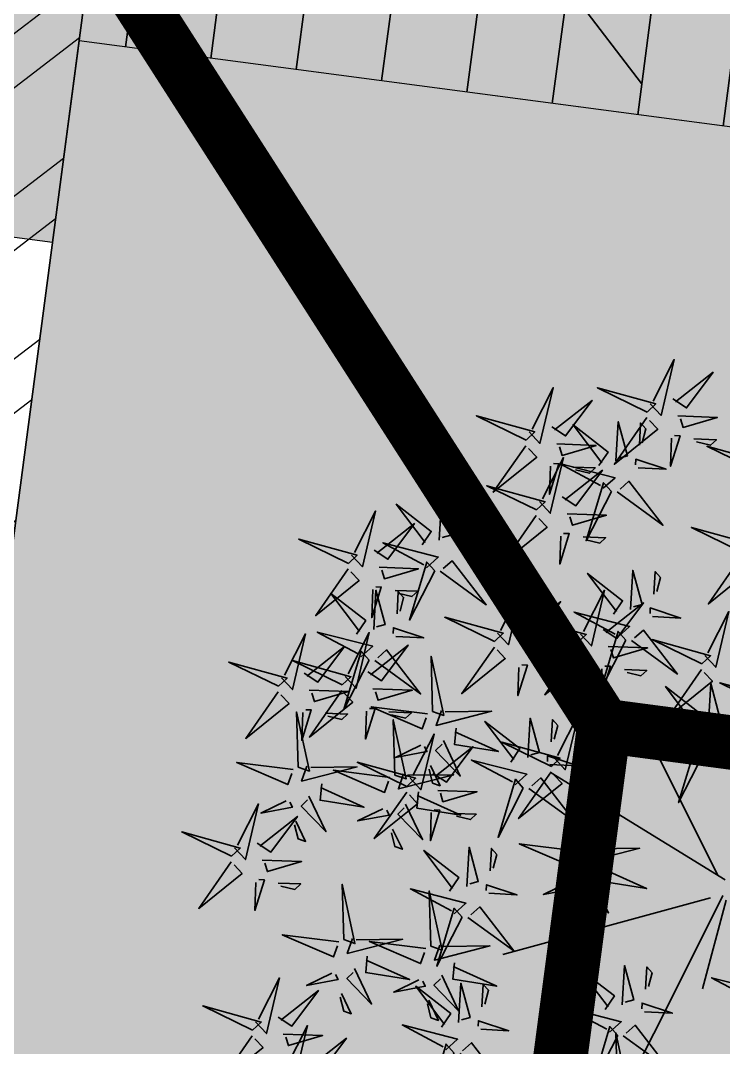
# Model space of a CAD drawing. Header units: millimetres. Extents: x -176651 to 424033, y -469666 to 486614.
# Drawn here: x 13957 to 14475, y 110822 to 111579 of the extents above; entities that cross this region are included whole.
import ezdxf

# ---------------------------------------------------------------- set-up
doc = ezdxf.new("R2010")
doc.units = ezdxf.units.MM
doc.linetypes.add('1625E_Roof Plan$0$DASHED', pattern=[0.75, 0.5, -0.25])
for name, color, linetype in [('1625_East Villa$0$ad-Elevation 10', 8, 'Continuous'), ('1625_East Villa$0$ad-Verandah', 8, 'Continuous'), ('1625_East Villa$0$ad-Wall', 8, 'Continuous'), ('1625_East Villa$0$ad-Wall hatch', 8, 'Continuous'), ('1625E_Columns$0$ad-Column', 8, 'Continuous'), ('1625E_Columns$0$ad-Column Hatch', 8, 'Continuous'), ('1625E_Roof Plan$0$ad-Primary Roof', 8, 'Continuous'), ('1625E_Roof Plan$0$ad-Secondary Roof', 8, 'Continuous'), ('ad-Plinth', 8, 'Continuous'), ('ad-Verandah', 33, 'Continuous')]:
    doc.layers.add(name, color=color, linetype=linetype)
doc.layers.add('1625_East Villa$0$ad-Landscape', color=8, linetype='Continuous', lineweight=35)

# ---------------------------------------------------------------- blocks, each defined once
blk = doc.blocks.new('A$C92fa9908')
at = {"layer": 'ad-Plinth', "ltscale": 5}
blk.add_lwpolyline([(0, 13620), (12120, 13620), (12120, 0), (0, 0), (0, 4745), (2830, 4745), (2830, 8645), (0, 8645)], close=True, dxfattribs=at)
at = {"layer": 'ad-Verandah', "lineweight": 9}
blk.add_lwpolyline([(12120, 13620), (13650, 13620), (13650, 8645), (12120, 8645)], close=True, dxfattribs=at)
blk = doc.blocks.new('zw$C194')
at = {"layer": 'ad-Plinth', "ltscale": 5, "rotation": 352.4703876422758}
blk.add_blockref('A$C92fa9908', (-190986.86, -324177.08), dxfattribs=at)
blk = doc.blocks.new('1625_East Villa$0$zw$42B5')
at = {"layer": '1625_East Villa$0$ad-Wall hatch', "transparency": 33554610}
h = blk.add_hatch(dxfattribs=at)
h.set_pattern_fill('ANSI32', color=256, scale=10)
h.set_pattern_definition([(45, (411299.33, 102900.03), (-67.35192, 67.35192), []), (45, (411344.235, 102900.03), (-67.35192, 67.35192), [])])
h.paths.add_polyline_path([(12120, 0), (12120, 9020), (11890, 9020), (11890, 230), (10090, 230), (10090, 0)])
at = {"layer": '1625_East Villa$0$ad-Wall'}
blk.add_lwpolyline([(12120, 0), (12120, 9020), (11890, 9020), (11890, 230), (10090, 230), (10090, 0)], close=True, dxfattribs=at)
blk = doc.blocks.new('1625_East Villa$0$bamboo')
at = {"color": 76}
blk.add_line((390, 162.3), (546.4, 218.1), dxfattribs=at)
at = {"layer": '1625_East Villa$0$ad-Landscape', "color": 76}
for p, q in [((43.5, 73), (278.2, 631.2)), ((-12.4, 39.5), (-247.1, 564.2)), ((-23.6, 61.9), (-370, 296.3)), ((32.3, 39.5), (390, 162.3)), ((43.5, 28.4), (300.5, 61.9))]:
    blk.add_line(p, q, dxfattribs=at)
for points in [[(103.7, 1424.7), (54.4, 1572.3), (77.9, 1403.4), (103.7, 1424.7)], [(-387.8, 1356.5), (-437.1, 1504.1), (-413.6, 1335.2), (-387.8, 1356.5)], [(119.4, 1423.2), (261.4, 1496.7), (147.9, 1388.7), (126.6, 1414.5)], [(581.6, 1302), (532.2, 1449.6), (555.7, 1280.7), (581.6, 1302)], [(-372, 1355), (-230.1, 1428.5), (-343.6, 1320.5), (-364.9, 1346.4)], [(-160.7, 1284.9), (-160, 1444.8), (-116.9, 1294.1), (-149.7, 1287.2)], [(79.4, 1419.1), (107.8, 1384.6), (-52.4, 1368.4), (70.8, 1412)], [(-70.9, 1292.4), (-27.7, 1358.5), (-55.4, 1272.9), (-68.6, 1281.5)], [(597.3, 1300.4), (739.2, 1374), (625.7, 1265.9), (604.4, 1291.8)], [(-756.4, 1206.5), (-805.8, 1354.1), (-782.2, 1185.2), (-756.4, 1206.5)], [(-412.1, 1350.9), (-383.7, 1316.4), (-543.9, 1300.2), (-420.7, 1343.8)], [(57.7, 1357.7), (77.5, 1316.1), (-31.5, 1255.3), (64.8, 1349.1)], [(103.3, 1337.4), (92.8, 1227.4), (133.3, 1318.7), (110.4, 1328.8)], [(167.7, 1347.1), (246.3, 1339.5), (157.6, 1324.2), (159.1, 1340)], [(-415.1, 1179.2), (-464.4, 1326.8), (-440.9, 1157.9), (-415.1, 1179.2)], [(-740.7, 1205), (-598.8, 1278.5), (-712.2, 1170.5), (-733.6, 1196.4)], [(-433.8, 1289.5), (-414, 1248), (-523, 1187.1), (-426.7, 1280.9)], [(-323.8, 1278.9), (-245.2, 1271.3), (-333.9, 1256.1), (-332.4, 1271.8)], [(-169.3, 1271.7), (-323, 1296.4), (-162.4, 1238.9), (-169.3, 1271.7)], [(161.7, 1284.2), (155.7, 1221.3), (172.9, 1235.5), (168.8, 1275.6)], [(557.2, 1296.4), (585.7, 1261.9), (425.4, 1245.7), (548.6, 1289.3)], [(-561.9, 1157.8), (-603.1, 1137.1), (-666.2, 1244.8), (-570.4, 1150.5)], [(-500.1, 1137.3), (-534, 1108.2), (-553.5, 1268), (-507.4, 1145.8)], [(-399.4, 1177.7), (-257.4, 1251.3), (-370.9, 1143.2), (-392.2, 1169.1)], [(-388.2, 1269.3), (-398.7, 1159.2), (-358.2, 1250.5), (-381.1, 1260.6)], [(-175.7, 1247.6), (-131.9, 1256.8), (-191.9, 1107.3), (-173.4, 1236.6)], [(-92.2, 1230.9), (0.4, 1170.5), (-61.7, 1248.7), (-81.3, 1233.2)], [(-18, 1257.9), (35, 1223.4), (30.4, 1245.3), (-7, 1260.2)], [(303.5, 1094), (304.2, 1253.9), (347.3, 1103.2), (314.4, 1096.3)], [(-329.8, 1216), (-335.8, 1153.1), (-318.6, 1167.3), (-322.7, 1207.4)], [(535.5, 1235), (555.3, 1193.4), (446.4, 1132.5), (542.6, 1226.4)], [(581.2, 1214.7), (570.7, 1104.6), (611.1, 1195.9), (588.3, 1206.1)], [(-780.7, 1200.9), (-752.3, 1166.4), (-912.5, 1150.2), (-789.3, 1193.8)], [(-131.4, 1199.8), (-85.3, 1198.1), (-81.9, 1073.4), (-120.4, 1202.1)], [(680.1, 1200.9), (708.6, 1166.4), (548.3, 1150.2), (671.5, 1193.8)], [(-439.4, 1173.7), (-411, 1139.2), (-571.2, 1122.9), (-448, 1166.6)], [(-494, 1113.1), (-347.5, 1165.5), (-515.9, 1138.5), (-494, 1113.1)], [(-174.3, 1012.2), (-173.7, 1172.1), (-130.6, 1021.4), (-163.4, 1014.5)], [(393.3, 1101.5), (436.5, 1167.6), (408.8, 1082), (395.6, 1090.6)], [(-802.5, 1139.6), (-782.6, 1098), (-891.6, 1037.1), (-795.3, 1130.9)], [(-692.4, 1128.9), (-613.8, 1121.3), (-702.5, 1106.1), (-701, 1121.8)], [(658.4, 1139.6), (678.2, 1098), (569.2, 1037.1), (665.5, 1130.9)], [(-773.2, 987.3), (-807.1, 958.2), (-826.6, 1118), (-780.4, 995.8)], [(-756.8, 1119.3), (-767.3, 1009.2), (-726.8, 1100.5), (-749.7, 1110.6)], [(-581.3, 1111.7), (-691.5, 1120), (-599.4, 1081.4), (-589.8, 1104.4)], [(-461.1, 1112.3), (-441.3, 1070.7), (-550.3, 1009.8), (-454, 1103.7)], [(-351.1, 1101.6), (-272.5, 1094), (-361.2, 1078.8), (-359.7, 1094.5)], [(-155.7, 961.1), (-205, 1108.7), (-181.5, 939.8), (-155.7, 961.1)], [(294.9, 1080.8), (141.2, 1105.5), (301.8, 1048), (294.9, 1080.8)], [(-495.2, 1097.3), (-418.8, 957), (-529.1, 1068.2), (-503.7, 1090.1)], [(-415.5, 1092), (-426, 981.9), (-385.5, 1073.2), (-408.4, 1083.4)], [(-365.5, 930.4), (-364.8, 1090.2), (-321.7, 939.6), (-354.5, 932.7)], [(-84.5, 1019.7), (-41.3, 1085.8), (-69, 1000.1), (-82.2, 1008.8)], [(-698.4, 1066), (-704.4, 1003.1), (-687.2, 1017.3), (-691.3, 1057.4)], [(-633.3, 1052.3), (-696.3, 1057), (-681.8, 1040.1), (-641.8, 1045)], [(-570.3, 1047.5), (-576.3, 968.8), (-593.4, 1057.2), (-577.6, 1056)], [(288.5, 1056.7), (332.3, 1065.9), (272.3, 916.4), (290.8, 1045.7)], [(372, 1040), (464.6, 979.6), (402.5, 1057.8), (382.9, 1042.3)], [(446.2, 1067), (499.2, 1032.5), (494.6, 1054.4), (457.2, 1069.3)], [(-767.1, 963.1), (-620.5, 1015.5), (-788.9, 988.5), (-767.1, 963.1)], [(-357.1, 1038.7), (-363.1, 975.8), (-345.9, 990), (-350, 1030.1)], [(-183, 999), (-336.7, 1023.7), (-176.1, 966.2), (-183, 999)], [(-140, 959.5), (2, 1033.1), (-111.5, 925), (-132.8, 950.9)], [(-275.7, 937.9), (-232.5, 1004), (-260.1, 918.3), (-273.4, 927)], [(-189.3, 974.8), (-145.6, 984), (-205.5, 834.6), (-187, 963.9)], [(-31.6, 985.2), (21.3, 950.7), (16.7, 972.5), (-20.7, 987.5)], [(289.9, 848.6), (290.5, 1008.4), (333.6, 857.8), (300.8, 850.9)], [(332.8, 1008.9), (378.9, 1007.2), (382.3, 882.5), (343.8, 1011.2)], [(-180, 955.5), (-151.6, 921), (-311.8, 904.8), (-188.6, 948.4)], [(-105.9, 958.2), (-13.2, 897.8), (-75.4, 976), (-94.9, 960.5)], [(-768.3, 947.3), (-691.9, 807), (-802.2, 918.2), (-776.8, 940.1)], [(-374.1, 917.2), (-527.8, 941.9), (-367.2, 884.4), (-374.1, 917.2)], [(-145, 927.1), (-99, 925.4), (-95.6, 800.6), (-134.1, 929.4)], [(-592.6, 770.2), (-641.9, 917.8), (-618.4, 748.9), (-592.6, 770.2)], [(-380.5, 893), (-336.7, 902.2), (-396.6, 752.7), (-378.2, 882.1)], [(-222.7, 903.4), (-169.8, 868.9), (-174.4, 890.7), (-211.8, 905.7)], [(182.5, 782.8), (148.6, 753.6), (129.1, 913.5), (175.2, 791.2)], [(379.6, 856.1), (422.9, 922.2), (395.2, 836.5), (381.9, 845.1)], [(-297, 876.4), (-204.4, 816), (-266.5, 894.2), (-286.1, 878.7)], [(-201.7, 894.1), (-181.9, 852.5), (-290.9, 791.6), (-194.6, 885.5)], [(-156.1, 873.8), (-166.6, 763.7), (-126.1, 855), (-149, 865.2)], [(-91.7, 883.5), (-13.1, 875.8), (-101.8, 860.6), (-100.3, 876.4)], [(120.7, 803.3), (79.5, 782.6), (16.5, 890.3), (112.2, 796)], [(564.8, 755.5), (530.9, 726.4), (511.4, 886.2), (557.5, 764)], [(-576.8, 768.6), (-434.9, 842.2), (-548.4, 734.1), (-569.7, 760)], [(-336.2, 845.3), (-290.1, 843.6), (-286.7, 718.8), (-325.2, 847.6)], [(281.2, 835.4), (127.5, 860.1), (288.1, 802.6), (281.2, 835.4)], [(503, 776), (461.8, 755.3), (398.7, 863), (494.5, 768.7)], [(-97.7, 820.6), (-103.7, 757.7), (-86.5, 771.9), (-90.6, 811.9)], [(188.6, 758.6), (335.2, 810.9), (166.8, 784), (188.6, 758.6)], [(274.9, 811.2), (318.6, 820.4), (258.7, 670.9), (277.2, 800.3)], [(358.3, 794.5), (451, 734.2), (388.8, 812.4), (369.3, 796.8)], [(432.6, 821.6), (485.5, 787.1), (480.9, 808.9), (443.5, 823.9)], [(-199.8, 660.1), (-233.7, 630.9), (-253.2, 790.8), (-207, 668.5)], [(570.9, 731.3), (717.4, 783.7), (549, 756.7), (570.9, 731.3)], [(-959.1, 700.5), (-817.2, 774), (-930.7, 666), (-952, 691.8)], [(-616.9, 764.6), (-588.5, 730.1), (-748.7, 713.9), (-625.5, 757.5)], [(-261.6, 680.5), (-302.7, 659.9), (-365.8, 767.6), (-270, 673.2)], [(101.4, 757.2), (-8.9, 765.5), (83.2, 726.9), (92.9, 749.9)], [(319.2, 763.5), (365.2, 761.8), (368.6, 637), (330.1, 765.8)], [(187.4, 742.8), (263.8, 602.4), (153.5, 713.7), (178.9, 735.5)], [(483.6, 729.9), (373.4, 738.2), (465.5, 699.6), (475.2, 722.6)], [(-638.6, 703.2), (-618.8, 661.6), (-727.8, 600.7), (-631.5, 694.6)], [(-264.9, 565.6), (-314.3, 713.2), (-290.7, 544.3), (-264.9, 565.6)], [(49.3, 697.7), (-13.7, 702.5), (0.8, 685.5), (40.8, 690.4)], [(112.3, 693), (106.3, 614.2), (89.3, 702.6), (105, 701.5)], [(569.7, 715.5), (646.1, 575.2), (535.8, 686.4), (561.2, 708.3)], [(-619.9, 538.4), (-669.2, 686), (-645.7, 517), (-619.9, 538.4)], [(-593, 682.9), (-603.5, 572.8), (-563, 664.1), (-585.9, 674.3)], [(-528.6, 692.6), (-450, 684.9), (-538.7, 669.7), (-537.2, 685.5)], [(-193.7, 635.8), (-47.1, 688.2), (-215.5, 661.2), (-193.7, 635.8)], [(431.6, 670.5), (368.6, 675.2), (383.1, 658.2), (423.1, 663.2)], [(494.6, 665.7), (488.6, 587), (471.6, 675.4), (487.3, 674.2)], [(-280.9, 634.5), (-391.2, 642.7), (-299.1, 604.1), (-289.4, 627.2)], [(-249.2, 564.1), (-107.3, 637.7), (-220.7, 529.6), (-242.1, 555.5)], [(-604.1, 536.8), (-462.2, 610.4), (-575.7, 502.3), (-597, 528.2)], [(-534.6, 629.7), (-540.6, 566.8), (-523.4, 581), (-527.5, 621)], [(-194.9, 620.1), (-118.4, 479.7), (-228.8, 591), (-203.4, 612.8)], [(-37.8, 466.8), (-37.2, 626.6), (5.9, 476), (-26.9, 469.1)], [(-333, 575), (-396, 579.7), (-381.4, 562.8), (-341.5, 567.7)], [(-270, 570.3), (-276, 491.5), (-293, 579.9), (-277.2, 578.7)], [(-650.3, 428.2), (-684.2, 399.1), (-703.7, 559), (-657.6, 436.7)], [(-289.2, 560), (-260.8, 525.6), (-421, 509.3), (-297.8, 552.9)], [(-712.1, 448.7), (-753.3, 428.1), (-816.4, 535.7), (-720.6, 441.4)], [(-644.2, 532.8), (-615.8, 498.3), (-776, 482), (-652.8, 525.7)], [(52, 474.3), (95.2, 540.4), (67.5, 454.7), (54.3, 463.3)], [(-311, 498.7), (-291.1, 457.1), (-400.1, 396.2), (-303.9, 490)], [(-665.9, 471.4), (-646.1, 429.8), (-755.1, 368.9), (-658.8, 462.8)], [(-265.3, 478.4), (-275.8, 368.3), (-235.4, 459.6), (-258.2, 469.8)], [(-200.9, 488), (-122.3, 480.4), (-211, 465.2), (-209.5, 480.9)], [(-46.5, 453.6), (-200.1, 478.3), (-39.6, 420.8), (-46.5, 453.6)], [(-644.2, 404), (-497.6, 456.4), (-666, 429.4), (-644.2, 404)], [(-620.3, 451.1), (-630.8, 341), (-590.3, 432.3), (-613.2, 442.5)], [(-555.9, 460.7), (-477.3, 453.1), (-566, 437.9), (-564.5, 453.6)], [(-52.8, 429.4), (-9, 438.6), (-69, 289.1), (-50.5, 418.5)], [(104.9, 439.8), (157.9, 405.3), (153.3, 427.1), (115.9, 442.1)], [(455.6, 305.5), (421.7, 276.4), (402.2, 436.3), (448.3, 314)], [(-731.5, 402.7), (-841.7, 410.9), (-749.6, 372.3), (-739.9, 395.4)], [(-206.9, 425.1), (-212.9, 362.2), (-195.7, 376.4), (-199.8, 416.5)], [(30.7, 412.7), (123.3, 352.4), (61.2, 430.6), (41.6, 415)], [(393.8, 326), (352.6, 305.3), (289.5, 413), (385.3, 318.7)], [(-645.4, 388.3), (-569, 247.9), (-679.3, 359.1), (-653.9, 381)], [(-561.9, 397.8), (-567.9, 334.9), (-550.7, 349.1), (-554.8, 389.2)], [(-8.5, 381.7), (37.5, 380), (40.9, 255.2), (2.4, 384)], [(-783.5, 343.2), (-846.5, 347.9), (-832, 331), (-792, 335.9)], [(-720.5, 338.5), (-726.5, 259.7), (-743.5, 348.1), (-727.8, 346.9)], [(-606.2, 183.8), (-655.6, 331.4), (-632, 162.5), (-606.2, 183.8)], [(461.7, 281.3), (608.2, 333.7), (439.8, 306.7), (461.7, 281.3)], [(-363.6, 169.2), (-397.5, 140), (-417, 299.9), (-370.9, 177.6)], [(-425.4, 189.6), (-466.6, 169), (-529.7, 276.7), (-433.9, 182.4)], [(374.4, 279.9), (264.1, 288.2), (356.3, 249.6), (365.9, 272.6)], [(460.4, 265.6), (536.9, 125.2), (426.5, 236.4), (452, 258.3)], [(608.9, 262.7), (455.2, 287.4), (615.8, 229.9), (608.9, 262.7)], [(-590.5, 182.3), (-448.6, 255.9), (-562, 147.8), (-583.4, 173.7)], [(322.4, 220.5), (259.3, 225.2), (273.9, 208.3), (313.9, 213.2)], [(385.4, 215.7), (379.4, 137), (362.3, 225.4), (378.1, 224.2)], [(-918.2, 114.1), (-776.2, 187.7), (-889.7, 79.6), (-911, 105.5)], [(-630.5, 178.2), (-602.1, 143.7), (-762.3, 127.5), (-639.2, 171.1)], [(-357.5, 145), (-210.9, 197.3), (-379.3, 170.3), (-357.5, 145)], [(-444.7, 143.6), (-555, 151.8), (-462.9, 113.3), (-453.2, 136.3)], [(-510.6, -20.7), (-560, 126.9), (-536.5, -42), (-510.6, -20.7)], [(-358.7, 129.2), (-282.3, -11.2), (-392.6, 100.1), (-367.2, 121.9)], [(319, -89.9), (285.1, -119.1), (265.6, 40.8), (311.8, -81.4)]]:
    blk.add_lwpolyline(points, dxfattribs=at)
at = {"layer": '1625_East Villa$0$ad-Landscape', "color": 62}
for points in [[(-835, 1007.8), (-876.2, 987.1), (-939.2, 1094.8), (-843.4, 1000.5)], [(-854.3, 961.7), (-964.6, 970), (-872.5, 931.4), (-862.8, 954.4)], [(-1166, 756.5), (-1215.3, 904.1), (-1191.8, 735.2), (-1166, 756.5)], [(-906.4, 902.3), (-969.4, 907), (-954.8, 890.1), (-914.9, 895)], [(-843.4, 897.5), (-849.4, 818.8), (-866.4, 907.2), (-850.7, 906)], [(-974.8, 702), (-1024.2, 849.6), (-1000.7, 680.7), (-974.8, 702)], [(-1150.2, 755), (-1008.3, 828.6), (-1121.8, 720.5), (-1143.1, 746.4)], [(-1190.3, 750.9), (-1161.9, 716.5), (-1322.1, 700.2), (-1198.9, 743.8)], [(-999.2, 696.4), (-970.7, 661.9), (-1131, 645.7), (-1007.8, 689.3)], [(-1212, 689.6), (-1192.2, 648), (-1301.2, 587.1), (-1204.9, 680.9)], [(-1166.4, 669.3), (-1176.9, 559.2), (-1136.4, 650.5), (-1159.3, 660.7)], [(-1102, 678.9), (-1023.4, 671.3), (-1112.1, 656.1), (-1110.6, 671.8)], [(-1059.9, 523.7), (-1093.8, 494.6), (-1113.3, 654.4), (-1067.1, 532.2)], [(-1121.7, 544.2), (-1162.9, 523.5), (-1225.9, 631.2), (-1130.2, 536.9)], [(-1108, 616), (-1114, 553.1), (-1096.8, 567.3), (-1100.9, 607.4)], [(-1020.9, 635), (-1001.1, 593.4), (-1110, 532.6), (-1013.8, 626.4)], [(-975.2, 614.7), (-985.8, 504.7), (-945.3, 596), (-968.1, 606.1)], [(-910.8, 624.4), (-832.2, 616.8), (-921, 601.5), (-919.5, 617.3)], [(-1288.8, 429.3), (-1338.2, 576.9), (-1314.7, 408), (-1288.8, 429.3)], [(-1053.8, 499.5), (-907.2, 551.9), (-1075.6, 524.9), (-1053.8, 499.5)], [(-916.9, 561.5), (-922.9, 498.6), (-905.6, 512.8), (-909.7, 552.9)], [(-1273.1, 427.7), (-1131.2, 501.3), (-1244.7, 393.3), (-1266, 419.1)], [(-1141, 498.1), (-1251.3, 506.4), (-1159.2, 467.8), (-1149.5, 490.8)], [(-1055, 483.7), (-978.6, 343.4), (-1088.9, 454.6), (-1063.5, 476.4)], [(-1193.1, 438.6), (-1256.1, 443.4), (-1241.5, 426.4), (-1201.6, 431.4)], [(-1130.1, 433.9), (-1136.1, 355.2), (-1153.1, 443.6), (-1137.4, 442.4)], [(-1313.2, 423.7), (-1284.7, 389.2), (-1445, 373), (-1321.8, 416.6)], [(-1334.9, 362.3), (-1315.1, 320.7), (-1424, 259.8), (-1327.8, 353.7)], [(-1224.9, 351.7), (-1146.2, 344), (-1235, 328.8), (-1233.5, 344.6)], [(-1289.2, 342), (-1299.8, 231.9), (-1259.3, 323.3), (-1282.1, 333.4)], [(-1230.9, 288.8), (-1236.9, 225.9), (-1219.6, 240.1), (-1223.8, 280.1)], [(-933.9, 115.6), (-983.2, 263.3), (-959.7, 94.3), (-933.9, 115.6)], [(-1166, 102), (-1215.3, 249.6), (-1191.8, 80.7), (-1166, 102)]]:
    blk.add_lwpolyline(points, dxfattribs=at)
blk = doc.blocks.new('1625_East Villa$0$zw$959F')
at = {"transparency": 33554559}
h = blk.add_hatch(color=43, dxfattribs=at)
h.dxf.hatch_style = 1
h.paths.add_polyline_path([(0, 0), (1530, 0), (1530, -4975), (0, -4975)])
h = blk.add_hatch(color=256, dxfattribs=at)
h.dxf.hatch_style = 1
h.set_gradient(color1=(153, 204, 0), color2=(63, 127, 0), tint=1, name='INVSPHERICAL')
h.paths.add_polyline_path([(0, -8875), (2430, -8875), (2430, -4975), (0, -4975)])
h = blk.add_hatch(dxfattribs=at)
h.set_pattern_fill('GRASS', color=74)
h.set_pattern_definition([(90, (-1096435.541, 661200.024), (-17.96051224, 17.96051224), [4.7625, -31.1585245]), (45, (-1096435.54, 661200.024), (-17.96051224, 17.96051224), [4.7625, -20.6375]), (135, (-1096435.54, 661200.024), (-17.96051224, -17.96051224), [4.7625, -20.6375])])
h.paths.add_polyline_path([(0, -8875), (2430, -8875), (2430, -4975), (0, -4975)])
at = {"layer": '1625_East Villa$0$ad-Landscape', "transparency": 33554687}
h = blk.add_hatch(dxfattribs=at)
h.set_pattern_fill('DOLMIT', color=44, scale=10, angle=270)
h.set_pattern_definition([(270, (-454666.75, 133732.39), (63.5, -1e-14), []), (315, (-454666.75, 133732.4), (126.999913, 126.999913), [89.80256, -179.60512])])
h.paths.add_polyline_path([(0, 0), (1530, 0), (1530, -4975), (0, -4975)])
at = {"layer": '1625_East Villa$0$ad-Elevation 10'}
blk.add_lwpolyline([(0, -8875), (2430, -8875), (2430, -4975), (0, -4975)], close=True, dxfattribs=at)
at = {"layer": '1625_East Villa$0$ad-Verandah', "lineweight": 9}
blk.add_lwpolyline([(0, 0), (1530, 0), (1530, -4975), (0, -4975)], close=True, dxfattribs=at)
at = {"layer": '1625_East Villa$0$ad-Landscape', "linetype": 'Continuous', "xscale": -0.2620739326953541, "yscale": 0.2620739326953541, "zscale": 0.2620739326953535, "rotation": 89.99999999999984}
blk.add_blockref('1625_East Villa$0$bamboo', (563.55, -5529.23), dxfattribs=at)
blk = doc.blocks.new('1625E_Roof Plan')
at = {"layer": '1625E_Roof Plan$0$ad-Primary Roof', "linetype": '1625E_Roof Plan$0$DASHED', "ltscale": 2, "const_width": 40}
blk.add_lwpolyline([(12570, 8195), (12570, 5195)], dxfattribs=at)
at = {"layer": '1625E_Roof Plan$0$ad-Secondary Roof', "linetype": '1625E_Roof Plan$0$DASHED', "ltscale": 2, "const_width": 40}
blk.add_lwpolyline([(12570, 8195), (10022.5, 11207.5), (12570, 14220), (13950, 14220), (13950, 8195)], close=True, dxfattribs=at)
blk = doc.blocks.new('1625E_Columns$0$zw$6AA0')
at = {"layer": '1625E_Columns$0$ad-Column Hatch', "transparency": 33554687}
h = blk.add_hatch(color=256, dxfattribs=at)
h.dxf.hatch_style = 1
h.paths.add_polyline_path([(0, -230), (380, -230), (380, 0), (0, 0)])
at = {"layer": '1625E_Columns$0$ad-Column'}
blk.add_lwpolyline([(0, -230), (380, -230), (380, 0), (0, 0)], close=True, dxfattribs=at)
blk = doc.blocks.new('1625E_Columns')
at = {"layer": '1625E_Columns$0$ad-Column', "xscale": -1.000000000000001, "rotation": 90}
blk.add_blockref('1625E_Columns$0$zw$6AA0', (11890, 8875), dxfattribs=at)
blk = doc.blocks.new('1625_East Villa')
at = {"layer": '1625_East Villa$0$ad-Verandah'}
blk.add_blockref('1625_East Villa$0$zw$959F', (12120, 13620), dxfattribs=at)
at = {"layer": '1625_East Villa$0$ad-Wall'}
blk.add_blockref('1625_East Villa$0$zw$42B5', (0, 0), dxfattribs=at)
for name in ['1625E_Roof Plan', '1625E_Columns']:
    blk.add_blockref(name, (0, 0))
blk = doc.blocks.new("All Plot's Villa Plans")
at = {"ltscale": 5, "rotation": 352.4703876422526}
blk.add_blockref('1625_East Villa', (851.96, 104581.7), dxfattribs=at)

msp = doc.modelspace()

# ---------------------------------------------------------------- block references
at = {"ltscale": 5}
msp.add_blockref("All Plot's Villa Plans", (0, 0), dxfattribs=at)

# ---------------------------------------------------------------- next in the draw order: block references
msp.add_blockref('zw$C194', (191838.82, 428758.78), dxfattribs=at)

doc.saveas('drawing.dxf')
